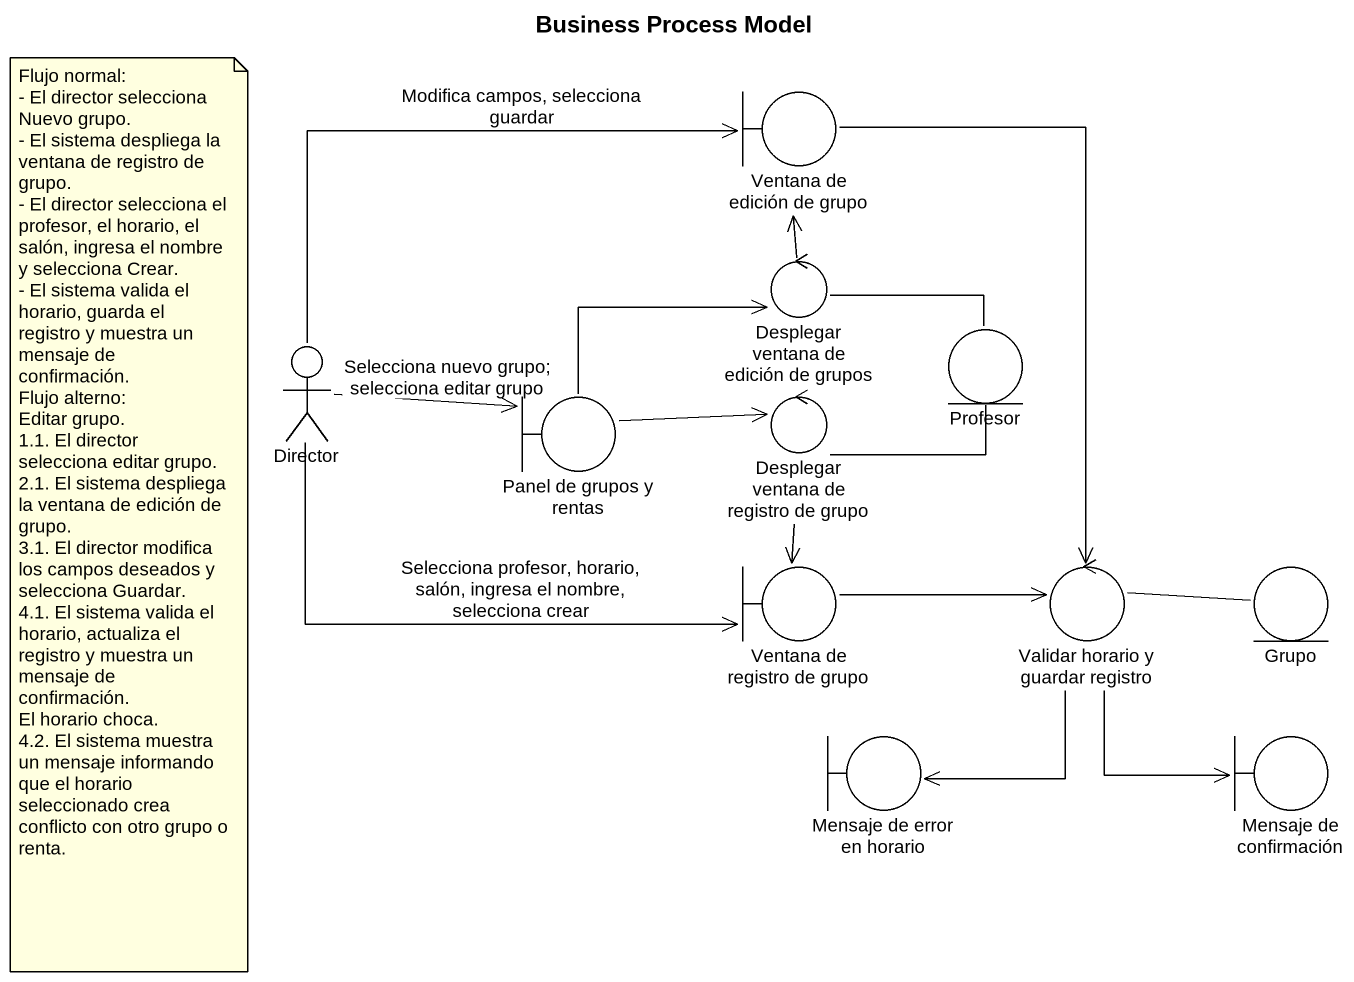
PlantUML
@startuml
title Business Process Model
boundary "Ventana de edición de grupo" as Ventana_de_edición_de_grupo
control "Desplegar ventana de edición de grupos" as Desplegar_ventana_de
actor Director
entity Profesor
boundary "Panel de grupos y rentas" as Panel_de_grupos_y_rentas
control "Desplegar ventana de registro de grupo" as Desplegar_ventana_de_2
boundary "Ventana de registro de grupo" as Ventana_de_registro_de_grupo
control "Validar horario y guardar registro" as Validar_horario_y_guardar
entity Grupo
boundary "Mensaje de error en horario" as Mensaje_de_error_en_horario
boundary "Mensaje de confirmación" as Mensaje_de_confirmación
Ventana_de_edición_de_grupo --> Validar_horario_y_guardar
Desplegar_ventana_de -up-> Ventana_de_edición_de_grupo
Desplegar_ventana_de -right- Profesor
Director -right-> Ventana_de_edición_de_grupo : Modifica campos, selecciona guardar
Director -right-> Panel_de_grupos_y_rentas : Selecciona nuevo grupo; selecciona editar grupo
Director -right-> Ventana_de_registro_de_grupo : Selecciona profesor, horario, salón, ingresa el nombre, selecciona crear
Panel_de_grupos_y_rentas -up-> Desplegar_ventana_de
Panel_de_grupos_y_rentas -right-> Desplegar_ventana_de_2
Desplegar_ventana_de_2 -right- Profesor
Desplegar_ventana_de_2 --> Ventana_de_registro_de_grupo
Ventana_de_registro_de_grupo -right-> Validar_horario_y_guardar
Validar_horario_y_guardar -right- Grupo
Validar_horario_y_guardar --> Mensaje_de_error_en_horario
Validar_horario_y_guardar --> Mensaje_de_confirmación
note as N1
  Flujo normal:
  - El director selecciona Nuevo grupo.
  - El sistema despliega la ventana de registro de grupo.
  - El director selecciona el profesor, el horario, el salón, ingresa el nombre y selecciona Crear.
  - El sistema valida el horario, guarda el registro y muestra un mensaje de confirmación.
  Flujo alterno:
  Editar grupo.
  1.1. El director selecciona editar grupo.
  2.1. El sistema despliega la ventana de edición de grupo.
  3.1. El director modifica los campos deseados y selecciona Guardar.
  4.1. El sistema valida el horario, actualiza el registro y muestra un mensaje de confirmación.
  El horario choca.
  4.2. El sistema muestra un mensaje informando que el horario seleccionado crea conflicto con otro grupo o renta.
end note
@enduml
